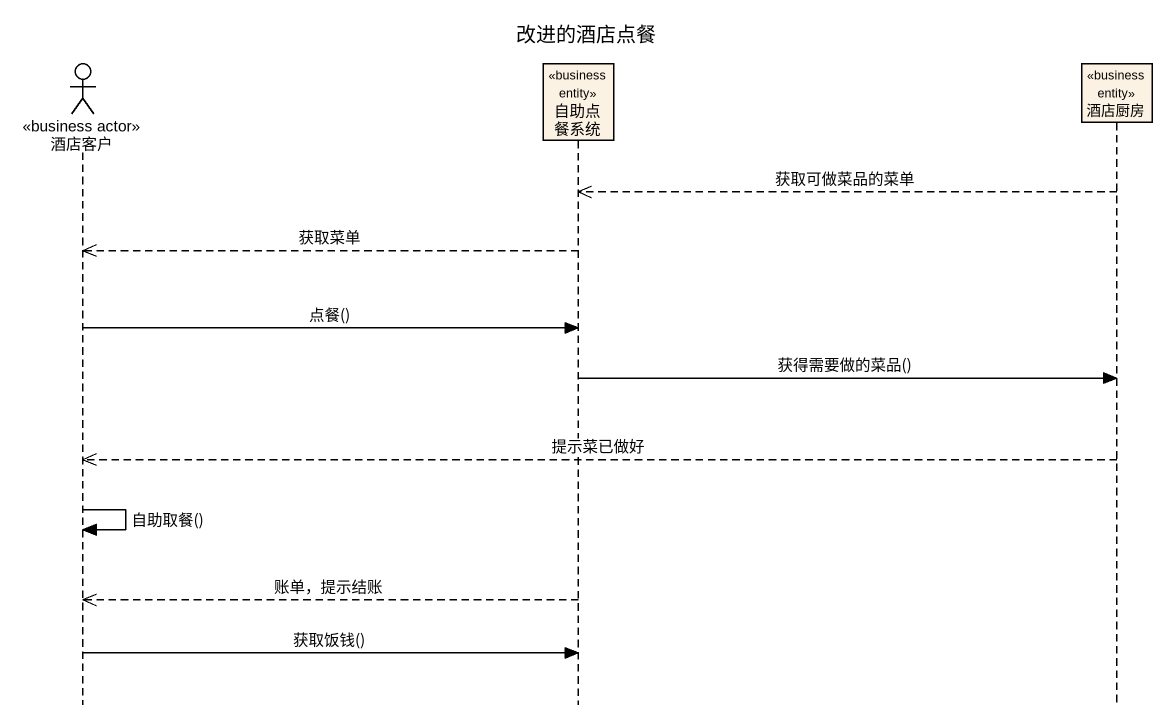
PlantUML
@startuml
title 改进的酒店点餐
hide footbox
actor 酒店客户 <<business actor>>
participant 自助点餐系统 <<business entity>>
participant 酒店厨房 <<business entity>>

酒店厨房 -->> 自助点餐系统 : 获取可做菜品的菜单
自助点餐系统 -->> 酒店客户 : 获取菜单
酒店客户 -> 自助点餐系统 : 点餐()
自助点餐系统 -> 酒店厨房 : 获得需要做的菜品()
酒店厨房 -->> 酒店客户 : 提示菜已做好
酒店客户 -> 酒店客户 : 自助取餐()
自助点餐系统 -->> 酒店客户 : 账单，提示结账
酒店客户 -> 自助点餐系统 : 获取饭钱()
@enduml
